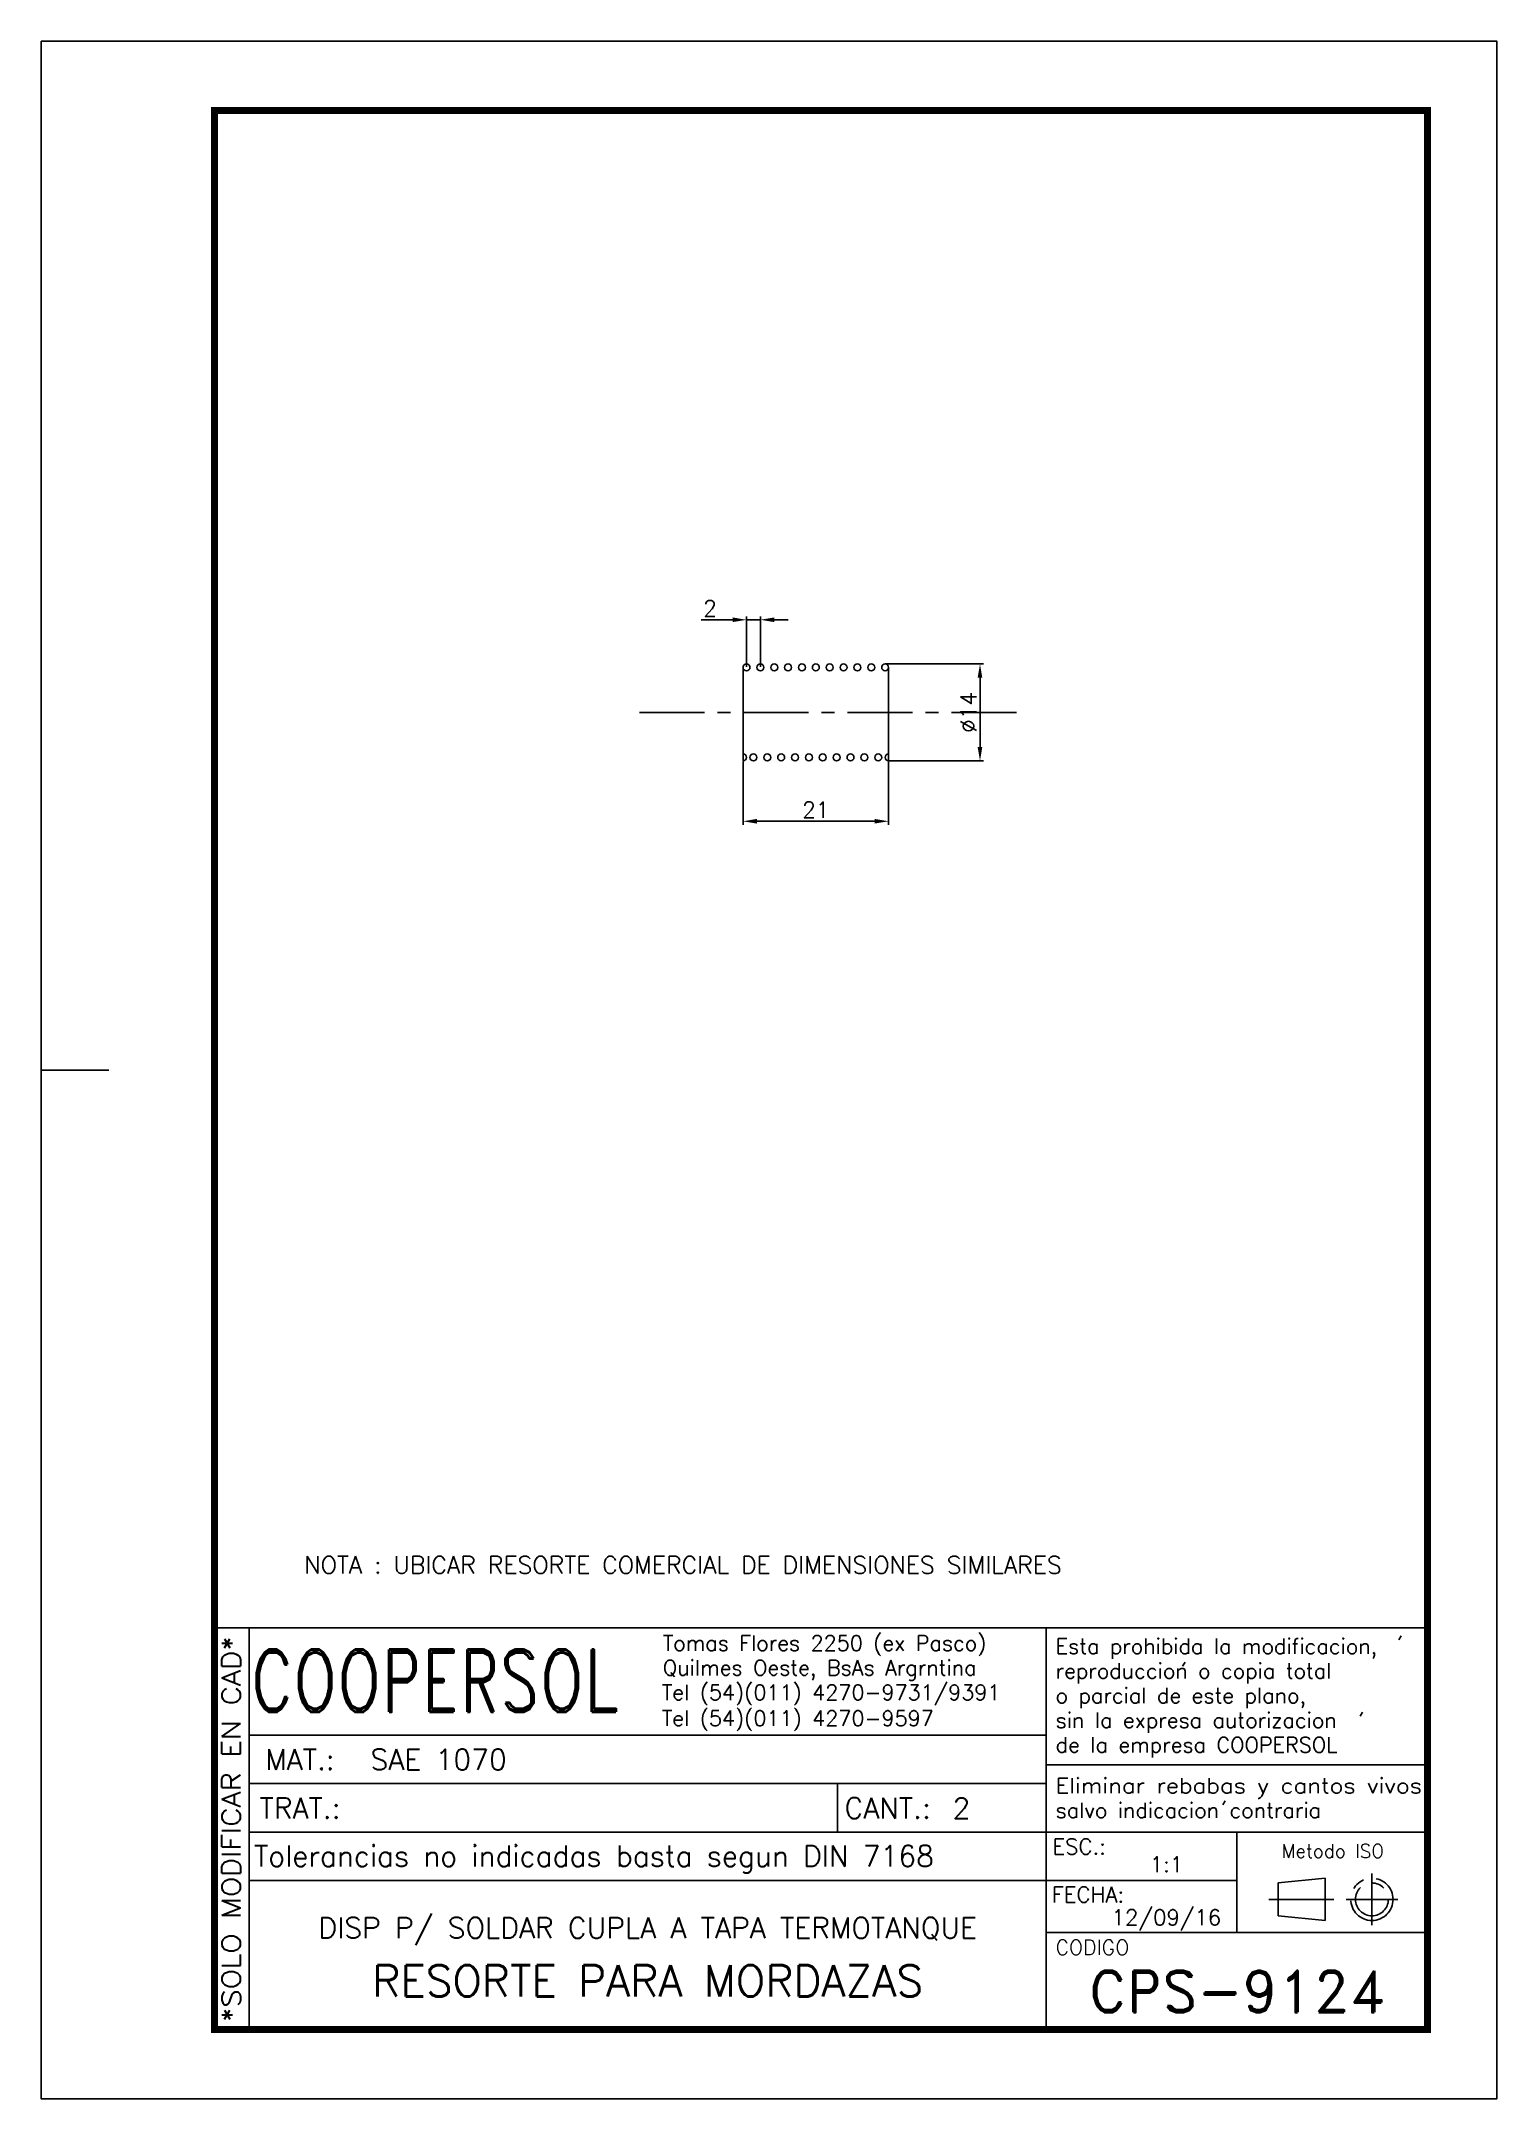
# Model space of a CAD drawing. Extents: x 0 to 210, y 0 to 297.
import ezdxf
from ezdxf.enums import TextEntityAlignment as Align

# ---------------------------------------------------------------- set-up
doc = ezdxf.new("R2010")
doc.units = 0
doc.header["$LTSCALE"] = 7.5
doc.header["$MEASUREMENT"] = 0
doc.linetypes.add('CENTER', pattern=[2, 1.25, -0.25, 0.25, -0.25])
doc.layers.get('0').update_dxf_attribs({"linetype": 'CONTINUOUS'})
doc.layers.get('DEFPOINTS').update_dxf_attribs({"linetype": 'CONTINUOUS'})
for name, color, linetype in [('1', 1, 'CENTER'), ('CL', 1, 'CENTER'), ('CO', 3, 'CONTINUOUS')]:
    doc.layers.add(name, color=color, linetype=linetype)
doc.styles.add('ROMAND', font='ROMAND')
doc.styles.add('ROMANS', font='ROMANS.SHX')
doc.dimstyles.new('1', dxfattribs={"dimtxt": 2.3, "dimasz": 2, "dimexe": 0.5, "dimexo": 0.0625, "dimgap": 0.5, "dimtad": 1, "dimdec": 4, "dimdsep": 46, "dimtxsty": 'ROMANS', "dimcen": -2, "dimclrt": 7, "dimadec": 0, "dimazin": 0, "dimtfac": 0.869565, "dimtdec": 4, "dimtmove": 0, "dimatfit": 3, "dimfxl": 1, "dimtolj": 1, "dimarcsym": 0})

# ---------------------------------------------------------------- blocks, each defined once
blk = doc.blocks.new('A4G')
blk.add_line((0, 148.5), (9.75, 148.5))
blk.add_lwpolyline([(0, 297), (210, 297), (210, 0), (0, 0)], close=True)
at = {"const_width": 1}
blk.add_lwpolyline([(25, 287), (200, 287), (200, 10), (25, 10)], close=True, dxfattribs=at)
blk = doc.blocks.new('COOPERSOLROT-02')
for p, q in [((0, 58), (175, 58)), ((0, 0), (0, 58)), ((5, 0), (5, 58)), ((120, 0), (120, 58)), ((175, 0), (175, 58)), ((5, 42.5), (120, 42.5)), ((120, 38.19), (175, 38.19)), ((5, 35.5), (120, 35.5)), ((89.89, 28.5), (89.89, 35.5)), ((5, 28.5), (175, 28.5)), ((147.5, 14), (147.5, 28.5)), ((147.5, 21.5), (5, 21.5)), ((120, 14), (175, 14)), ((0, 0), (175, 0))]:
    blk.add_line(p, q)
at = {"color": 1, "linetype": 'CENTER'}
blk.add_line((166.98, 22.51), (166.98, 15.06), dxfattribs=at)
for points in [[(152.09, 18.79), (161.93, 18.79)], [(163.26, 18.79), (170.71, 18.79)]]:
    blk.add_lwpolyline(points, dxfattribs=at)
at = {"layer": '1'}
for points in [[(170.85, 56.26), (171.21, 56.85)], [(139.66, 52.43), (140.02, 53.02)], [(165.28, 45.22), (165.64, 45.81)], [(145.46, 32.42), (145.82, 33.01)]]:
    blk.add_lwpolyline(points, dxfattribs=at)
blk.add_lwpolyline([(160.25, 18.79), (160.25, 21.83), (153.47, 21.16), (153.47, 16.41), (160.25, 15.74)], close=True, dxfattribs=at)
for radius in [3.05, 2.37]:
    blk.add_circle((166.98, 18.79), radius, dxfattribs=at)
at = {"style": 'ROMANS', "width": 0.996387}
blk.add_text('*SOLO MODIFICAR EN CAD*', height=2.7, rotation=90, dxfattribs=at).set_placement((3.77, 1.09), (3.77, 56.81), align=Align.FIT)
at = {"style": 'ROMAND', "width": 0.75}
blk.add_text('COOPERSOL', height=9, dxfattribs=at).set_placement((5.26, 45.85))
at = {"style": 'ROMANS'}
for s, p in [('MAT.:', (7.32, 37.47)), ('TRAT.:', (6.5, 30.47)), ('CANT.:', (90.89, 30.47)), ('Tolerancias no indicadas basta segun DIN 7168', (5.7, 23.56))]:
    blk.add_text(s, height=3, dxfattribs=at).set_placement(p)
for tag, height, style, p in [('CONJUNTO', 2.3, 'ROMANS', (62.5, 17.5)), ('SUBCONJUNTO', 3, 'ROMANS', (62.5, 11.5)), ('DENOMINACION', 4.5, 'ROMANS', (62.5, 4.75)), ('COD-PLA', 6, 'ROMAND', (147.5, 5.5))]:
    blk.add_attdef(tag, text='', height=height, dxfattribs=dict(style=style)).set_placement(p, align=Align.MIDDLE)
at = {"layer": '1', "style": 'ROMANS'}
for s, height, p in [('Tomas Flores 2250 (ex Pasco)', 2.2, (64.69, 54.68)), ('Esta prohibida la modificacion,', 2.2, (121.36, 54.23)), ('Quilmes Oeste, BsAs Argrntina', 2.2, (64.69, 51.12)), ('reproduccion o copia total', 2.2, (121.36, 50.67)), ('Tel (54)(011) 4270-9731/9391', 2.2, (64.55, 47.56)), ('o parcial de este plano,', 2.2, (121.36, 47.11)), ('Tel (54)(011) 4270-9597', 2.2, (64.55, 43.83)), ('sin la expresa autorizacion ', 2.2, (121.36, 43.55)), ('de la empresa COOPERSOL', 2.2, (121.36, 39.99)), ('salvo indicacion contraria', 2.2, (121.36, 30.54)), ('ESC.:', 2.25, (120.89, 25.29)), ('FECHA:', 2.25, (120.81, 18.36)), ('CODIGO', 2.16, (121.33, 10.78))]:
    blk.add_text(s, height=height, dxfattribs=at).set_placement(p)
at = {"layer": '1', "style": 'ROMANS', "width": 0.96139}
blk.add_text('Eliminar rebabas y cantos vivos', height=2.2, dxfattribs=at).set_placement((121.34, 34.1), (174.21, 34.1), align=Align.FIT)
at = {"layer": '1', "style": 'ROMANS'}
blk.add_text('Metodo ISO', height=1.948, dxfattribs=at).set_placement((161.34, 25.77), align=Align.MIDDLE)
for tag, p in [('MAT', (22.51, 37.47)), ('TRAT', (22.51, 30.47)), ('CANT', (106.49, 30.47))]:
    blk.add_attdef(tag, p, '', height=3, dxfattribs=at)
for tag, p in [('ESC', (137.33, 22.73)), ('FECHA', (137.33, 15.06))]:
    blk.add_attdef(tag, text='', height=2.25, dxfattribs=at).set_placement(p, align=Align.CENTER)
blk = doc.blocks.new('*D2')
at = {"layer": 'CO', "color": 0, "lineweight": -2}
for p, q in [((101.75, 206.68), (101.75, 213.98)), ((103.75, 206.68), (103.75, 213.98)), ((99.75, 213.48), (95.22, 213.48)), ((103.75, 213.48), (101.75, 213.48)), ((105.75, 213.48), (107.75, 213.48))]:
    blk.add_line(p, q, dxfattribs=at)
at = {"layer": 'CO', "color": 0}
for points in [[(99.75, 213.82), (99.75, 213.15), (101.75, 213.48)], [(105.75, 213.82), (105.75, 213.15), (103.75, 213.48)]]:
    blk.add_solid(points, dxfattribs=at)
at = {"layer": 'DEFPOINTS', "color": 0}
for p in [(101.75, 213.48), (101.75, 206.61), (103.75, 206.61)]:
    blk.add_point(p, dxfattribs=at)
at = {"layer": 'CO', "color": 7, "insert": (96.49, 215.13), "char_height": 2.3, "attachment_point": 5, "style": 'ROMANS'}
blk.add_mtext('\\A1;2', dxfattribs=at)
blk = doc.blocks.new('*D3')
at = {"layer": 'CO', "color": 0, "lineweight": -2}
for p, q in [((121.82, 207.11), (135.94, 207.11)), ((135.44, 205.11), (135.44, 195.11)), ((122.32, 193.11), (135.94, 193.11))]:
    blk.add_line(p, q, dxfattribs=at)
at = {"layer": 'CO', "color": 0}
for points in [[(135.1, 205.11), (135.77, 205.11), (135.44, 207.11)], [(135.1, 195.11), (135.77, 195.11), (135.44, 193.11)]]:
    blk.add_solid(points, dxfattribs=at)
at = {"layer": 'DEFPOINTS', "color": 0}
for p in [(121.75, 207.11), (122.25, 193.11), (135.44, 193.11)]:
    blk.add_point(p, dxfattribs=at)
at = {"layer": 'CO', "color": 7, "insert": (133.79, 200.11), "char_height": 2.3, "attachment_point": 5, "rotation": 90, "style": 'ROMANS'}
blk.add_mtext('\\A1;%%C14', dxfattribs=at)
blk = doc.blocks.new('*D4')
at = {"layer": 'CO', "color": 0, "lineweight": -2}
for p, q in [((101.25, 193.05), (101.25, 183.9)), ((122.25, 193.05), (122.25, 183.9)), ((120.25, 184.4), (103.25, 184.4))]:
    blk.add_line(p, q, dxfattribs=at)
at = {"layer": 'CO', "color": 0}
for points in [[(103.25, 184.74), (103.25, 184.07), (101.25, 184.4)], [(120.25, 184.74), (120.25, 184.07), (122.25, 184.4)]]:
    blk.add_solid(points, dxfattribs=at)
at = {"layer": 'DEFPOINTS', "color": 0}
for p in [(101.25, 193.11), (122.25, 193.11), (101.25, 184.4)]:
    blk.add_point(p, dxfattribs=at)
at = {"layer": 'CO', "color": 7, "insert": (111.75, 186.05), "char_height": 2.3, "attachment_point": 5, "style": 'ROMANS'}
blk.add_mtext('\\A1;21', dxfattribs=at)

msp = doc.modelspace()

# ---------------------------------------------------------------- linework, layer by layer
for p, q in [((101.25428, 206.61303), (101.25428, 193.11303)), ((122.25428, 206.61303), (122.25428, 193.11303))]:
    msp.add_line(p, q)
for centre in [(101.75428, 206.61303), (103.75428, 206.61303), (105.75428, 206.61303), (107.75428, 206.61303), (109.75428, 206.61303), (111.75428, 206.61303), (113.75428, 206.61303), (115.75428, 206.61303), (117.75428, 206.61303), (119.75428, 206.61303), (121.75428, 206.61303), (102.75428, 193.61303), (104.75428, 193.61303), (106.75428, 193.61303), (108.75428, 193.61303), (110.75428, 193.61303), (112.75428, 193.61303), (114.75428, 193.61303), (116.75428, 193.61303), (118.75428, 193.61303), (120.75428, 193.61303)]:
    msp.add_circle(centre, 0.5)
for centre, start, end in [((101.25428, 193.61303), 270, 90), ((122.25428, 193.61303), 90, 270)]:
    msp.add_arc(centre, 0.5, start, end)
at = {"layer": 'CL'}
msp.add_line((86.32263, 200.11303), (141.93345, 200.11303), dxfattribs=at)

# ---------------------------------------------------------------- block references
msp.add_blockref('A4G', (0, 0))
ref = msp.add_blockref('COOPERSOLROT-02', (25, 10))
ref.add_attrib('COD-PLA', 'CPS-9124', dxfattribs={"height": 6, "style": 'ROMAND'}).set_placement((172.5, 15.5), align=Align.MIDDLE)
ref.add_attrib('FECHA', '12/09/16', dxfattribs={"layer": '1', "height": 2.25, "style": 'ROMANS'}).set_placement((162.33468, 25.061), align=Align.CENTER)
ref.add_attrib('MAT', 'SAE 1070', (47.50529, 47.46815), dxfattribs={"layer": '1', "height": 3, "style": 'ROMANS'})
ref.add_attrib('ESC', '1:1', dxfattribs={"layer": '1', "height": 2.25, "style": 'ROMANS'}).set_placement((162.33468, 32.72855), align=Align.CENTER)
ref.add_attrib('CANT', '2', (131.49059, 40.46815), dxfattribs={"layer": '1', "height": 3, "style": 'ROMANS'})
ref.add_attrib('DENOMINACION', 'RESORTE PARA MORDAZAS', dxfattribs={"height": 4.5, "style": 'ROMANS'}).set_placement((87.5, 17.03781), align=Align.MIDDLE)
ref.add_attrib('SUBCONJUNTO', 'DISP P/ SOLDAR CUPLA A TAPA TERMOTANQUE', dxfattribs={"height": 3, "style": 'ROMANS'}).set_placement((87.5, 24.47785), align=Align.MIDDLE)

# ---------------------------------------------------------------- texts
at = {"layer": 'CO', "style": 'ROMANS'}
msp.add_text('NOTA : UBICAR RESORTE COMERCIAL DE DIMENSIONES SIMILARES', height=2.5, dxfattribs=at).set_placement((37.96672, 75.80546))

# ---------------------------------------------------------------- dimensions: what is measured, and where the dimension line sits
at = {"layer": 'CO'}
for base, p1, p2, picture, middle in [((101.75428, 213.48253), (103.75428, 206.61303), (101.75428, 206.61303), '*D2', (96.48762, 215.13253)), ((101.25428, 184.40428), (122.25428, 193.11303), (101.25428, 193.11303), '*D4', (111.75428, 186.05428))]:
    dim = msp.add_linear_dim(base=base, p1=p1, p2=p2, dimstyle='1', dxfattribs=at)
    dim.commit()
    dim.dimension.update_dxf_attribs({"geometry": picture, "text_midpoint": middle})
dim = msp.add_linear_dim(base=(135.43625, 193.11303), p1=(121.75428, 207.11303), p2=(122.25428, 193.11303), angle=90, text='%%C<>', dimstyle='1', dxfattribs=at)
dim.commit()
dim.dimension.update_dxf_attribs({"geometry": '*D3', "text_midpoint": (133.78625, 200.11303)})

doc.saveas('drawing.dxf')
